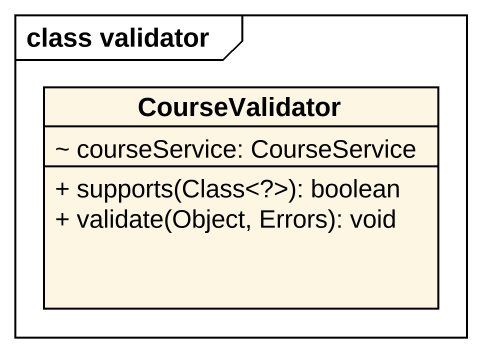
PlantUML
@startuml
mainframe class validator
hide circle
hide empty members
skinparam classAttributeIconSize 0
class CourseValidator {
  ~ courseService: CourseService
  + supports(Class<?>): boolean
  + validate(Object, Errors): void
}
@enduml
